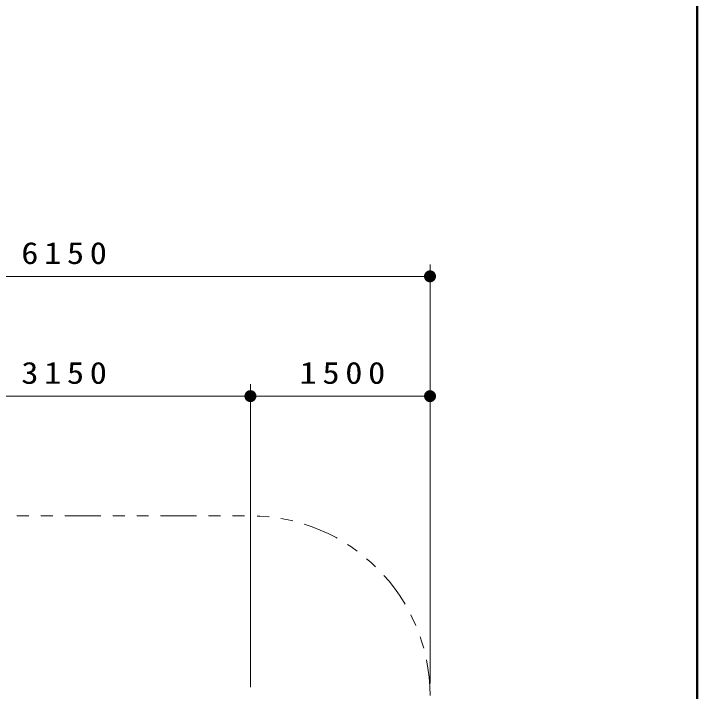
# Model space of a CAD drawing. Units: millimetres on the paper, with parts at other scales. Extents: x -385 to 0, y 0 to 267.
# Drawn here: x -57.1 to 0, y 112.2 to 168.8 of the extents above; entities that cross this region are included whole.
import ezdxf

# ---------------------------------------------------------------- set-up
doc = ezdxf.new("R2010")
doc.units = ezdxf.units.MM
doc.linetypes.add('USER3', pattern=[8, 3, -1, 1, -1, 1, -1])
doc.layers.add('LY_1', color=7, linetype='Continuous', lineweight=25)
doc.layers.add('LY_4', color=7, linetype='Continuous', lineweight=13)
doc.styles.add('ＭＳ ゴシック', font='')
doc.styles.get('ＭＳ ゴシック').set_extended_font_data('MS Gothic')

# ---------------------------------------------------------------- blocks, each defined once
blk = doc.blocks.new('filled_dot')
at = {"color": 0, "linetype": 'Continuous', "lineweight": -2, "const_width": 1.25}
blk.add_lwpolyline([(-0.625, 0, 1), (0.625, 0, 1)], format="xyb", close=True, dxfattribs=at)

msp = doc.modelspace()

# ---------------------------------------------------------------- linework, layer by layer
at = {"layer": 'LY_1', "lineweight": 13}
for p, q in [((-22.327, 112.856), (-22.327, 147.856)), ((-83.827, 146.856), (-22.327, 146.856)), ((-37.327, 112.576), (-37.327, 137.856)), ((-68.827, 136.856), (-37.327, 136.856)), ((-37.327, 136.856), (-22.327, 136.856))]:
    msp.add_line(p, q, dxfattribs=at)
at = {"layer": 'LY_1', "linetype": 'USER3', "lineweight": 13}
msp.add_line((-68.827, 126.856), (-37.327, 126.856), dxfattribs=at)
msp.add_arc((-37.327, 111.856), 15, 0, 90, dxfattribs=at)
at = {"layer": 'LY_4', "lineweight": 50}
msp.add_line((0, 0), (0, 267), dxfattribs=at)

# ---------------------------------------------------------------- block references
at = {"layer": 'LY_1', "lineweight": 13, "xscale": 0.4, "yscale": 0.4, "rotation": 180}
for p in [(-22.327, 146.856), (-37.327, 136.856), (-22.327, 136.856)]:
    msp.add_blockref('filled_dot', p, dxfattribs=at)
at = {"layer": 'LY_1', "lineweight": 13, "xscale": 0.4, "yscale": 0.4}
msp.add_blockref('filled_dot', (-37.327, 136.856), dxfattribs=at)

# ---------------------------------------------------------------- texts
at = {"layer": 'LY_1', "char_height": 1.833, "attachment_point": 8, "style": 'ＭＳ ゴシック'}
for s, insert in [('\\T1.33;\\W1.15;6150', (-52.654, 147.856)), ('\\T1.33;\\W1.15;3150', (-52.654, 137.856)), ('\\T1.33;\\W1.15;1500', (-29.406, 137.856))]:
    msp.add_mtext(s, dxfattribs=dict(at, insert=insert))

doc.saveas('drawing.dxf')
